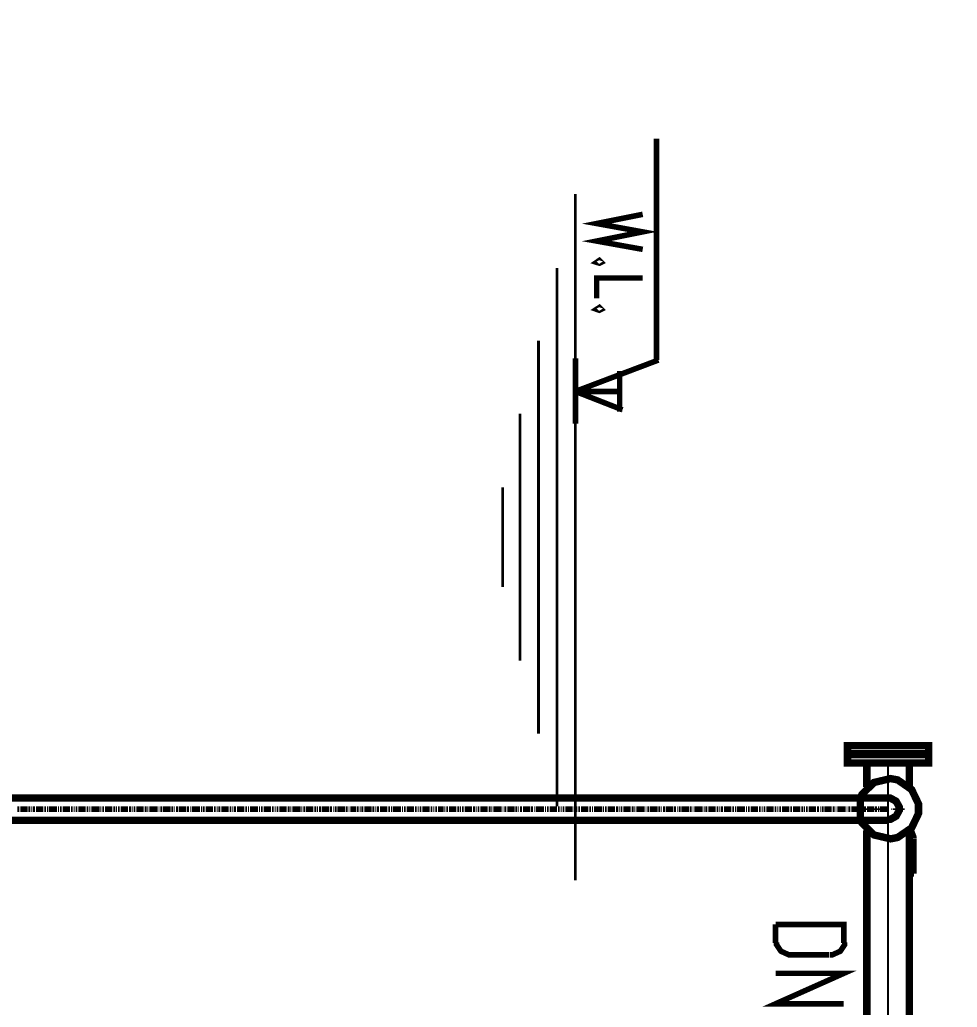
# Model space of a CAD drawing. Extents: x 0.4 to 11.4, y 0.4 to 16.2.
# Drawn here: x 7.78 to 9.474, y 10.358 to 12.143 of the extents above; entities that cross this region are included whole.
import ezdxf

# ---------------------------------------------------------------- set-up
doc = ezdxf.new("R2010")
doc.units = 0
doc.header["$MEASUREMENT"] = 0
doc.dimstyles.get("Standard").update_dxf_attribs({"dimtxt": 0.1, "dimasz": 0.1, "dimexe": 1.25, "dimexo": 0.625, "dimtad": 1, "dimtih": 1, "dimtxsty": 'Standard', "dimcen": 2.5, "dimazin": 3, "dimtfac": 1, "dimtmove": 0, "dimatfit": 3})

# ---------------------------------------------------------------- blocks, each defined once
blk = doc.blocks.new('_CLOSEDFILLED')
at = {"color": 0, "linetype": 'BYBLOCK'}
blk.add_solid([(-1, 0.164), (0, 0), (-1, -0.164)], dxfattribs=at)
blk = doc.blocks.new('*D6')
for p, q in [((9.5612, 12.8227), (10.5862, 12.8227)), ((10.5862, 9.3686), (10.5862, 12.7227)), ((10.5862, 5.3145), (10.5862, 8.6686)), ((8.8378, 5.2145), (10.5862, 5.2145))]:
    blk.add_line(p, q)
at = {"layer": 'Defpoints'}
for p in [(9.5612, 12.8227), (8.8378, 5.2145), (10.5862, 5.2145)]:
    blk.add_point(p, dxfattribs=at)
at = {"xscale": 0.1, "yscale": 0.1}
for p, rotation in [((10.5862, 12.8227), 90), ((10.5862, 5.2145), 270)]:
    blk.add_blockref('_CLOSEDFILLED', p, dxfattribs=dict(at, rotation=rotation))
at = {"insert": (10.5862, 9.0186), "char_height": 0.1, "attachment_point": 5, "rotation": 270}
blk.add_mtext('7500 mm', dxfattribs=at)

msp = doc.modelspace()

# ---------------------------------------------------------------- linework, layer by layer
at = {"color": 0}
for points, const_width in [([(8.9311, 11.9278), (8.9311, 11.5278)], 0.01), ([(8.78444, 11.8278), (8.78444, 10.5878)], 0.005), ([(8.90608, 11.7911), (8.82275, 11.7745), (8.90608, 11.7594), (8.82275, 11.7428), (8.90608, 11.7278)], 0.01), ([(8.75108, 11.6944), (8.75108, 10.7211)], 0.005), ([(8.90608, 11.6761), (8.82275, 11.6761), (8.82275, 11.6394)], 0.01), ([(8.71778, 11.5628), (8.71778, 10.8528)], 0.005), ([(8.78444, 11.4128), (8.78444, 11.5311)], 0.01), ([(8.93446, 11.5278), (8.78444, 11.4711)], 0.01), ([(8.86442, 11.5078), (8.86442, 11.4345)], 0.01), ([(8.86947, 11.4378), (8.78444, 11.4711)], 0.01), ([(8.78444, 11.4711), (8.86947, 11.4711)], 0.01), ([(8.68446, 11.4311), (8.68446, 10.9844)], 0.005), ([(8.65278, 11.2978), (8.65278, 11.1178)], 0.005), ([(9.31108, 10.7561), (9.31108, 10.7994)], 0.01333), ([(9.34944, 8.81446), (9.34944, 10.7994)], 0.00333), ([(9.38781, 10.7561), (9.38781, 10.7994)], 0.01333), ([(9.29986, 10.6972), (9.30225, 10.6911), (9.32411, 10.6695), (9.354, 10.6625), (9.36035, 10.6637), (9.36675, 10.665), (9.39204, 10.6824), (9.40446, 10.7083), (9.40446, 10.717), (9.40446, 10.7256), (9.39204, 10.7515), (9.36675, 10.769), (9.36035, 10.7702), (9.354, 10.7714), (9.32411, 10.7644), (9.30225, 10.7428), (9.29986, 10.7368)], 0.01333), ([(9.34944, 10.7361), (9.34944, 10.7378), (9.34944, 10.7394), (9.34944, 10.7411), (9.34944, 10.7428), (9.34944, 10.7445)], 0.00333), ([(9.29943, 10.6961), (9.29943, 10.7361)], 0.01333), ([(9.34944, 10.7361), (9.29943, 10.7361)], 0.01333), ([(9.35026, 10.6977), (9.35368, 10.6977), (9.36387, 10.7034), (9.36947, 10.7136), (9.36947, 10.717), (9.36947, 10.7204), (9.36387, 10.7305), (9.35368, 10.7361), (9.35026, 10.7361)], 0.01333), ([(9.34944, 10.7328), (9.34944, 10.7344)], 0.00333), ([(9.34944, 10.7211), (9.34944, 10.7228), (9.34944, 10.7244), (9.34944, 10.7261), (9.34944, 10.7278), (9.34944, 10.7294)], 0.00333), ([(9.29943, 10.7161), (9.30111, 10.7161), (9.30279, 10.7161), (9.30447, 10.7161), (9.3061, 10.7161)], 0.00333), ([(9.30778, 10.7161), (9.30946, 10.7161), (9.31108, 10.7161)], 0.00333), ([(9.31278, 10.7161), (9.31446, 10.7161), (9.31614, 10.7161), (9.31776, 10.7161), (9.31944, 10.7161), (9.32112, 10.7161)], 0.00333), ([(9.32275, 10.7161), (9.32443, 10.7161), (9.32611, 10.7161)], 0.00333), ([(9.32781, 10.7161), (9.32943, 10.7161), (9.33111, 10.7161), (9.33279, 10.7161), (9.33442, 10.7161), (9.3361, 10.7161)], 0.00333), ([(9.33946, 10.7161), (9.3411, 10.7161)], 0.00333), ([(9.34278, 10.7161), (9.34446, 10.7161), (9.34614, 10.7161), (9.34776, 10.7161), (9.34944, 10.7161), (9.35113, 10.7161)], 0.00333), ([(9.34944, 10.7178), (9.34944, 10.7195)], 0.00333), ([(9.34944, 10.7061), (9.34944, 10.7078), (9.34944, 10.7094), (9.34944, 10.7111), (9.34944, 10.7128), (9.34944, 10.7145)], 0.00333), ([(9.35444, 10.7161), (9.35612, 10.7161)], 0.00333), ([(9.35781, 10.7161), (9.35943, 10.7161), (9.36111, 10.7161), (9.36279, 10.7161), (9.36442, 10.7161), (9.3661, 10.7161)], 0.00333), ([(9.36947, 10.7161), (9.3711, 10.7161)], 0.00333), ([(9.37278, 10.7161), (9.37446, 10.7161), (9.37608, 10.7161), (9.37776, 10.7161), (9.37944, 10.7161)], 0.00333), ([(9.34944, 10.6961), (9.29943, 10.6961)], 0.01333), ([(9.34944, 10.7011), (9.34944, 10.7028), (9.34944, 10.7044)], 0.00333), ([(9.34944, 10.6911), (9.34944, 10.6928), (9.34944, 10.6944), (9.34944, 10.6961), (9.34944, 10.6977), (9.34944, 10.6994)], 0.00333), ([(9.34944, 10.6878), (9.34944, 10.6895)], 0.00333), ([(9.31108, 9.92947), (9.31108, 10.6778)], 0.01333), ([(9.38781, 9.92947), (9.38781, 10.6778)], 0.01333), ([(9.39111, 10.6644), (9.38781, 10.6728), (9.39279, 10.6744), (9.39611, 10.6661)], 0.01), ([(9.38781, 10.6778), (9.38943, 10.6728)], 0.01), ([(9.39111, 10.6811), (9.39279, 10.6728)], 0.01), ([(9.39111, 10.6636), (9.39111, 10.6641), (9.3909, 10.6654), (9.39085, 10.6655)], 0.01), ([(9.39111, 10.5994), (9.39111, 10.6628)], 0.01), ([(9.39611, 10.6636), (9.39611, 10.6644), (9.39578, 10.6666), (9.39567, 10.6668)], 0.01), ([(9.39611, 10.5994), (9.39611, 10.6628)], 0.01), ([(9.39111, 10.5994), (9.39611, 10.5994)], 0.01), ([(9.14611, 10.5078), (9.14611, 10.4744)], 0.01), ([(9.26942, 10.4744), (9.26942, 10.5078), (9.16613, 10.5078), (9.14611, 10.5078)], 0.01), ([(9.14779, 10.4753), (9.14779, 10.4713), (9.15588, 10.4594), (9.17046, 10.4528), (9.17529, 10.4528)], 0.01), ([(9.2436, 10.4528), (9.24849, 10.4528), (9.26307, 10.4594), (9.27111, 10.4713), (9.27111, 10.4753)], 0.01), ([(9.17443, 10.4528), (9.24278, 10.4528)], 0.01), ([(9.14611, 10.4194), (9.26942, 10.4194), (9.14611, 10.3644), (9.26942, 10.3644)], 0.01)]:
    msp.add_lwpolyline(points, dxfattribs=dict(at, const_width=const_width))
for points, const_width in [([(8.83111, 11.7044), (8.82781, 11.7078), (8.82275, 11.7044), (8.82781, 11.7028), (8.83111, 11.7044)], 0.01), ([(8.83111, 11.6195), (8.82781, 11.6228), (8.82275, 11.6195), (8.82781, 11.6178), (8.83111, 11.6195)], 0.01), ([(9.42279, 10.8161), (9.42279, 10.8311), (9.2761, 10.8311), (9.2761, 10.8161), (9.42279, 10.8161)], 0.01333), ([(9.42279, 10.7994), (9.42279, 10.8145), (9.2761, 10.8145), (9.2761, 10.7994), (9.42279, 10.7994)], 0.01333), ([(9.38781, 10.7994), (9.31108, 10.7994), (9.38781, 10.7994)], 0.01333), ([(9.34944, 10.7461), (9.34944, 10.7461)], 0.00333), ([(9.34944, 10.7311), (9.34944, 10.7311)], 0.00333), ([(9.33778, 10.7161), (9.33778, 10.7161)], 0.00333), ([(9.34944, 10.7161), (9.34944, 10.7161)], 0.00333), ([(9.35275, 10.7161), (9.35275, 10.7161)], 0.00333), ([(9.36778, 10.7161), (9.36778, 10.7161)], 0.00333)]:
    msp.add_lwpolyline(points, close=True, dxfattribs=dict(at, const_width=const_width))
at = {"color": 142}
for points, const_width in [([(9.29943, 10.7361), (7.12446, 10.7361)], 0.01333), ([(7.7761, 10.7161), (7.77778, 10.7161), (7.77946, 10.7161)], 0.01), ([(7.78108, 10.7161), (7.78276, 10.7161), (7.78444, 10.7161), (7.78614, 10.7161)], 0.01), ([(7.78614, 10.7161), (7.78776, 10.7161), (7.78944, 10.7161), (7.79113, 10.7161), (7.79275, 10.7161)], 0.01), ([(7.79275, 10.7161), (7.79443, 10.7161)], 0.01), ([(7.79611, 10.7161), (7.79779, 10.7161), (7.79943, 10.7161)], 0.01), ([(7.80111, 10.7161), (7.80279, 10.7161)], 0.01), ([(7.80447, 10.7161), (7.8061, 10.7161), (7.80778, 10.7161)], 0.01), ([(7.80946, 10.7161), (7.81108, 10.7161), (7.81278, 10.7161), (7.81446, 10.7161)], 0.01), ([(7.81446, 10.7161), (7.81614, 10.7161), (7.81776, 10.7161), (7.81944, 10.7161), (7.82112, 10.7161)], 0.01), ([(7.82112, 10.7161), (7.82275, 10.7161)], 0.01), ([(7.82443, 10.7161), (7.82611, 10.7161), (7.82781, 10.7161)], 0.01), ([(7.82943, 10.7161), (7.83111, 10.7161)], 0.01), ([(7.83279, 10.7161), (7.83442, 10.7161), (7.8361, 10.7161), (7.83778, 10.7161)], 0.01), ([(7.83778, 10.7161), (7.83946, 10.7161), (7.8411, 10.7161), (7.84278, 10.7161), (7.84446, 10.7161)], 0.01), ([(7.84446, 10.7161), (7.84614, 10.7161), (7.84776, 10.7161)], 0.01), ([(7.84944, 10.7161), (7.85113, 10.7161)], 0.01), ([(7.85275, 10.7161), (7.85444, 10.7161), (7.85612, 10.7161)], 0.01), ([(7.85781, 10.7161), (7.85943, 10.7161), (7.86111, 10.7161), (7.86279, 10.7161)], 0.01), ([(7.86279, 10.7161), (7.86442, 10.7161), (7.8661, 10.7161), (7.86778, 10.7161), (7.86947, 10.7161)], 0.01), ([(7.86947, 10.7161), (7.8711, 10.7161)], 0.01), ([(7.87278, 10.7161), (7.87446, 10.7161), (7.87608, 10.7161)], 0.01), ([(7.87776, 10.7161), (7.87944, 10.7161)], 0.01), ([(7.88112, 10.7161), (7.88276, 10.7161), (7.88444, 10.7161)], 0.01), ([(7.88613, 10.7161), (7.88781, 10.7161), (7.88943, 10.7161), (7.89111, 10.7161)], 0.01), ([(7.89111, 10.7161), (7.89279, 10.7161), (7.89442, 10.7161), (7.89611, 10.7161), (7.89779, 10.7161)], 0.01), ([(7.89779, 10.7161), (7.89947, 10.7161)], 0.01), ([(7.9011, 10.7161), (7.90278, 10.7161), (7.90446, 10.7161)], 0.01), ([(7.90608, 10.7161), (7.90776, 10.7161)], 0.01), ([(7.90944, 10.7161), (7.91114, 10.7161), (7.91276, 10.7161), (7.91444, 10.7161)], 0.01), ([(7.91444, 10.7161), (7.91613, 10.7161), (7.91775, 10.7161), (7.91943, 10.7161), (7.92111, 10.7161)], 0.01), ([(7.92111, 10.7161), (7.92279, 10.7161), (7.92443, 10.7161)], 0.01), ([(7.92611, 10.7161), (7.92779, 10.7161)], 0.01), ([(7.92947, 10.7161), (7.9311, 10.7161), (7.93278, 10.7161)], 0.01), ([(7.93446, 10.7161), (7.93608, 10.7161), (7.93778, 10.7161), (7.93946, 10.7161)], 0.01), ([(7.93946, 10.7161), (7.94114, 10.7161), (7.94276, 10.7161), (7.94444, 10.7161), (7.94612, 10.7161)], 0.01), ([(7.94612, 10.7161), (7.94775, 10.7161)], 0.01), ([(7.94943, 10.7161), (7.95111, 10.7161), (7.95281, 10.7161)], 0.01), ([(7.95443, 10.7161), (7.95611, 10.7161)], 0.01), ([(7.95779, 10.7161), (7.95942, 10.7161), (7.9611, 10.7161)], 0.01), ([(7.96278, 10.7161), (7.96446, 10.7161), (7.9661, 10.7161), (7.96778, 10.7161)], 0.01), ([(7.96778, 10.7161), (7.96946, 10.7161), (7.97114, 10.7161), (7.97276, 10.7161), (7.97444, 10.7161)], 0.01), ([(7.97444, 10.7161), (7.97613, 10.7161)], 0.01), ([(7.97775, 10.7161), (7.97944, 10.7161), (7.98112, 10.7161)], 0.01), ([(7.98281, 10.7161), (7.98443, 10.7161)], 0.01), ([(7.98611, 10.7161), (7.98779, 10.7161), (7.98942, 10.7161)], 0.01), ([(7.9911, 10.7161), (7.99278, 10.7161), (7.99447, 10.7161), (7.9961, 10.7161)], 0.01), ([(7.9961, 10.7161), (7.99778, 10.7161), (7.99946, 10.7161), (8.00108, 10.7161), (8.00276, 10.7161)], 0.01), ([(8.00276, 10.7161), (8.00444, 10.7161)], 0.01), ([(8.00612, 10.7161), (8.00776, 10.7161), (8.00944, 10.7161)], 0.01), ([(8.01113, 10.7161), (8.01281, 10.7161)], 0.01), ([(8.01443, 10.7161), (8.01611, 10.7161), (8.01779, 10.7161), (8.01942, 10.7161)], 0.01), ([(8.01942, 10.7161), (8.02111, 10.7161), (8.02279, 10.7161), (8.02447, 10.7161), (8.0261, 10.7161)], 0.01), ([(8.0261, 10.7161), (8.02778, 10.7161), (8.02946, 10.7161)], 0.01), ([(8.03108, 10.7161), (8.03276, 10.7161)], 0.01), ([(8.03444, 10.7161), (8.03614, 10.7161), (8.03776, 10.7161)], 0.01), ([(8.03944, 10.7161), (8.04113, 10.7161), (8.04275, 10.7161), (8.04443, 10.7161)], 0.01), ([(8.04443, 10.7161), (8.04611, 10.7161), (8.04779, 10.7161), (8.04943, 10.7161), (8.05111, 10.7161)], 0.01), ([(8.05111, 10.7161), (8.05279, 10.7161)], 0.01), ([(8.05447, 10.7161), (8.0561, 10.7161), (8.05778, 10.7161)], 0.01), ([(8.05946, 10.7161), (8.06108, 10.7161)], 0.01), ([(8.06278, 10.7161), (8.06446, 10.7161), (8.06614, 10.7161)], 0.01), ([(8.06776, 10.7161), (8.06944, 10.7161), (8.07112, 10.7161), (8.07275, 10.7161)], 0.01), ([(8.07275, 10.7161), (8.07443, 10.7161), (8.07611, 10.7161), (8.07781, 10.7161), (8.07943, 10.7161)], 0.01), ([(8.07943, 10.7161), (8.08111, 10.7161)], 0.01), ([(8.08279, 10.7161), (8.08442, 10.7161), (8.0861, 10.7161)], 0.01), ([(8.08778, 10.7161), (8.08946, 10.7161)], 0.01), ([(8.0911, 10.7161), (8.09278, 10.7161), (8.09446, 10.7161), (8.09614, 10.7161)], 0.01), ([(8.09614, 10.7161), (8.09776, 10.7161), (8.09944, 10.7161), (8.10113, 10.7161), (8.10275, 10.7161)], 0.01), ([(8.10275, 10.7161), (8.10444, 10.7161), (8.10612, 10.7161)], 0.01), ([(8.10781, 10.7161), (8.10943, 10.7161)], 0.01), ([(8.11111, 10.7161), (8.11279, 10.7161), (8.11442, 10.7161)], 0.01), ([(8.1161, 10.7161), (8.11778, 10.7161), (8.11947, 10.7161), (8.1211, 10.7161)], 0.01), ([(8.1211, 10.7161), (8.12278, 10.7161), (8.12446, 10.7161), (8.12608, 10.7161), (8.12776, 10.7161)], 0.01), ([(8.12776, 10.7161), (8.12944, 10.7161)], 0.01), ([(8.13112, 10.7161), (8.13276, 10.7161), (8.13444, 10.7161)], 0.01), ([(8.13613, 10.7161), (8.13781, 10.7161)], 0.01), ([(8.13943, 10.7161), (8.14111, 10.7161), (8.14279, 10.7161)], 0.01), ([(8.14442, 10.7161), (8.14611, 10.7161), (8.14779, 10.7161), (8.14947, 10.7161)], 0.01), ([(8.14947, 10.7161), (8.1511, 10.7161), (8.15278, 10.7161), (8.15446, 10.7161), (8.15608, 10.7161)], 0.01), ([(8.15608, 10.7161), (8.15776, 10.7161)], 0.01), ([(8.15944, 10.7161), (8.16114, 10.7161), (8.16276, 10.7161)], 0.01), ([(8.16444, 10.7161), (8.16613, 10.7161)], 0.01), ([(8.16775, 10.7161), (8.16943, 10.7161), (8.17111, 10.7161)], 0.01), ([(8.17279, 10.7161), (8.17443, 10.7161), (8.17611, 10.7161), (8.17779, 10.7161)], 0.01), ([(8.17779, 10.7161), (8.17947, 10.7161), (8.1811, 10.7161), (8.18278, 10.7161), (8.18446, 10.7161)], 0.01), ([(8.18446, 10.7161), (8.18608, 10.7161)], 0.01), ([(8.18778, 10.7161), (8.18946, 10.7161), (8.19114, 10.7161)], 0.01), ([(8.19276, 10.7161), (8.19444, 10.7161)], 0.01), ([(8.19612, 10.7161), (8.19775, 10.7161), (8.19943, 10.7161), (8.20111, 10.7161)], 0.01), ([(8.20111, 10.7161), (8.20281, 10.7161), (8.20443, 10.7161), (8.20611, 10.7161), (8.20779, 10.7161)], 0.01), ([(8.20779, 10.7161), (8.20942, 10.7161), (8.2111, 10.7161)], 0.01), ([(8.21278, 10.7161), (8.21446, 10.7161)], 0.01), ([(8.2161, 10.7161), (8.21778, 10.7161), (8.21946, 10.7161)], 0.01), ([(8.22114, 10.7161), (8.22276, 10.7161), (8.22444, 10.7161), (8.22613, 10.7161)], 0.01), ([(8.22613, 10.7161), (8.22775, 10.7161), (8.22944, 10.7161), (8.23112, 10.7161), (8.23281, 10.7161)], 0.01), ([(8.23281, 10.7161), (8.23443, 10.7161)], 0.01), ([(8.23611, 10.7161), (8.23779, 10.7161), (8.23942, 10.7161)], 0.01), ([(8.2411, 10.7161), (8.24278, 10.7161)], 0.01), ([(8.24447, 10.7161), (8.2461, 10.7161), (8.24778, 10.7161)], 0.01), ([(8.24946, 10.7161), (8.25108, 10.7161), (8.25276, 10.7161), (8.25444, 10.7161)], 0.01), ([(8.25444, 10.7161), (8.25612, 10.7161), (8.25776, 10.7161), (8.25944, 10.7161), (8.26113, 10.7161)], 0.01), ([(8.26113, 10.7161), (8.26281, 10.7161)], 0.01), ([(8.26443, 10.7161), (8.26611, 10.7161), (8.26779, 10.7161)], 0.01), ([(8.26942, 10.7161), (8.27111, 10.7161)], 0.01), ([(8.27279, 10.7161), (8.27447, 10.7161), (8.2761, 10.7161), (8.27778, 10.7161)], 0.01), ([(8.27778, 10.7161), (8.27946, 10.7161), (8.28108, 10.7161), (8.28276, 10.7161), (8.28444, 10.7161)], 0.01), ([(8.28444, 10.7161), (8.28614, 10.7161), (8.28776, 10.7161)], 0.01), ([(8.28944, 10.7161), (8.29113, 10.7161)], 0.01), ([(8.29275, 10.7161), (8.29443, 10.7161), (8.29611, 10.7161)], 0.01), ([(8.29779, 10.7161), (8.29943, 10.7161), (8.30111, 10.7161), (8.30279, 10.7161)], 0.01), ([(8.30279, 10.7161), (8.30447, 10.7161), (8.3061, 10.7161), (8.30778, 10.7161), (8.30946, 10.7161)], 0.01), ([(8.30946, 10.7161), (8.31108, 10.7161)], 0.01), ([(8.31278, 10.7161), (8.31446, 10.7161), (8.31614, 10.7161)], 0.01), ([(8.31776, 10.7161), (8.31944, 10.7161)], 0.01), ([(8.32112, 10.7161), (8.32275, 10.7161), (8.32443, 10.7161)], 0.01), ([(8.32611, 10.7161), (8.32781, 10.7161), (8.32943, 10.7161), (8.33111, 10.7161)], 0.01), ([(8.33111, 10.7161), (8.33279, 10.7161), (8.33442, 10.7161), (8.3361, 10.7161), (8.33778, 10.7161)], 0.01), ([(8.33778, 10.7161), (8.33946, 10.7161)], 0.01), ([(8.3411, 10.7161), (8.34278, 10.7161), (8.34446, 10.7161)], 0.01), ([(8.34614, 10.7161), (8.34776, 10.7161)], 0.01), ([(8.34944, 10.7161), (8.35113, 10.7161), (8.35275, 10.7161)], 0.01), ([(8.35444, 10.7161), (8.35612, 10.7161), (8.35781, 10.7161), (8.35943, 10.7161)], 0.01), ([(8.35943, 10.7161), (8.36111, 10.7161), (8.36279, 10.7161), (8.36442, 10.7161), (8.3661, 10.7161)], 0.01), ([(8.3661, 10.7161), (8.36778, 10.7161)], 0.01), ([(8.36947, 10.7161), (8.3711, 10.7161), (8.37278, 10.7161)], 0.01), ([(8.37446, 10.7161), (8.37608, 10.7161)], 0.01), ([(8.37776, 10.7161), (8.37944, 10.7161), (8.38112, 10.7161), (8.38276, 10.7161)], 0.01), ([(8.38276, 10.7161), (8.38444, 10.7161), (8.38613, 10.7161), (8.38781, 10.7161)], 0.01), ([(8.38943, 10.7161), (8.39111, 10.7161), (8.39279, 10.7161)], 0.01), ([(8.39442, 10.7161), (8.39611, 10.7161)], 0.01), ([(8.39779, 10.7161), (8.39947, 10.7161), (8.4011, 10.7161)], 0.01), ([(8.40278, 10.7161), (8.40446, 10.7161), (8.40608, 10.7161), (8.40776, 10.7161)], 0.01), ([(8.40776, 10.7161), (8.40944, 10.7161), (8.41114, 10.7161), (8.41276, 10.7161), (8.41444, 10.7161)], 0.01), ([(8.41444, 10.7161), (8.41613, 10.7161)], 0.01), ([(8.41775, 10.7161), (8.41943, 10.7161), (8.42111, 10.7161)], 0.01), ([(8.42279, 10.7161), (8.42443, 10.7161)], 0.01), ([(8.42611, 10.7161), (8.42779, 10.7161), (8.42947, 10.7161)], 0.01), ([(8.4311, 10.7161), (8.43278, 10.7161), (8.43446, 10.7161), (8.43608, 10.7161)], 0.01), ([(8.43608, 10.7161), (8.43778, 10.7161), (8.43946, 10.7161), (8.44114, 10.7161), (8.44276, 10.7161)], 0.01), ([(8.44276, 10.7161), (8.44444, 10.7161)], 0.01), ([(8.44612, 10.7161), (8.44775, 10.7161), (8.44943, 10.7161)], 0.01), ([(8.45111, 10.7161), (8.45281, 10.7161)], 0.01), ([(8.45443, 10.7161), (8.45611, 10.7161), (8.45779, 10.7161), (8.45942, 10.7161)], 0.01), ([(8.45942, 10.7161), (8.4611, 10.7161), (8.46278, 10.7161), (8.46446, 10.7161), (8.4661, 10.7161)], 0.01), ([(8.4661, 10.7161), (8.46778, 10.7161), (8.46946, 10.7161)], 0.01), ([(8.47114, 10.7161), (8.47276, 10.7161)], 0.01), ([(8.47444, 10.7161), (8.47613, 10.7161), (8.47775, 10.7161)], 0.01), ([(8.47944, 10.7161), (8.48112, 10.7161), (8.48281, 10.7161), (8.48443, 10.7161)], 0.01), ([(8.48443, 10.7161), (8.48611, 10.7161), (8.48779, 10.7161), (8.48942, 10.7161), (8.4911, 10.7161)], 0.01), ([(8.4911, 10.7161), (8.49278, 10.7161)], 0.01), ([(8.49447, 10.7161), (8.4961, 10.7161), (8.49778, 10.7161)], 0.01), ([(8.49946, 10.7161), (8.50108, 10.7161)], 0.01), ([(8.50276, 10.7161), (8.50444, 10.7161), (8.50612, 10.7161)], 0.01), ([(8.50776, 10.7161), (8.50944, 10.7161), (8.51113, 10.7161), (8.51281, 10.7161)], 0.01), ([(8.51281, 10.7161), (8.51443, 10.7161), (8.51611, 10.7161), (8.51779, 10.7161), (8.51942, 10.7161)], 0.01), ([(8.51942, 10.7161), (8.52111, 10.7161)], 0.01), ([(8.52279, 10.7161), (8.52447, 10.7161), (8.5261, 10.7161)], 0.01), ([(8.52778, 10.7161), (8.52946, 10.7161)], 0.01), ([(8.53108, 10.7161), (8.53276, 10.7161), (8.53444, 10.7161)], 0.01), ([(8.53614, 10.7161), (8.53776, 10.7161), (8.53944, 10.7161), (8.54113, 10.7161)], 0.01), ([(8.54113, 10.7161), (8.54275, 10.7161), (8.54443, 10.7161), (8.54611, 10.7161)], 0.01), ([(8.54779, 10.7161), (8.54943, 10.7161)], 0.01), ([(8.55111, 10.7161), (8.55279, 10.7161), (8.55447, 10.7161)], 0.01), ([(8.5561, 10.7161), (8.55778, 10.7161), (8.55946, 10.7161), (8.56108, 10.7161)], 0.01), ([(8.56108, 10.7161), (8.56278, 10.7161), (8.56446, 10.7161), (8.56614, 10.7161), (8.56776, 10.7161)], 0.01), ([(8.56776, 10.7161), (8.56944, 10.7161)], 0.01), ([(8.57112, 10.7161), (8.57275, 10.7161), (8.57443, 10.7161)], 0.01), ([(8.57611, 10.7161), (8.57781, 10.7161)], 0.01), ([(8.57943, 10.7161), (8.58111, 10.7161), (8.58279, 10.7161)], 0.01), ([(8.58442, 10.7161), (8.5861, 10.7161), (8.58778, 10.7161), (8.58946, 10.7161)], 0.01), ([(8.58946, 10.7161), (8.5911, 10.7161), (8.59278, 10.7161), (8.59446, 10.7161), (8.59614, 10.7161)], 0.01), ([(8.59614, 10.7161), (8.59776, 10.7161)], 0.01), ([(8.59944, 10.7161), (8.60113, 10.7161), (8.60275, 10.7161)], 0.01), ([(8.60444, 10.7161), (8.60612, 10.7161)], 0.01), ([(8.60781, 10.7161), (8.60943, 10.7161), (8.61111, 10.7161)], 0.01), ([(8.61279, 10.7161), (8.61442, 10.7161), (8.6161, 10.7161), (8.61778, 10.7161)], 0.01), ([(8.61778, 10.7161), (8.61947, 10.7161), (8.6211, 10.7161), (8.62278, 10.7161), (8.62446, 10.7161)], 0.01), ([(8.62446, 10.7161), (8.62608, 10.7161)], 0.01), ([(8.62776, 10.7161), (8.62944, 10.7161), (8.63112, 10.7161)], 0.01), ([(8.63276, 10.7161), (8.63444, 10.7161)], 0.01), ([(8.63613, 10.7161), (8.63781, 10.7161), (8.63943, 10.7161), (8.64111, 10.7161)], 0.01), ([(8.64111, 10.7161), (8.64279, 10.7161), (8.64442, 10.7161), (8.64611, 10.7161), (8.64779, 10.7161)], 0.01), ([(8.64779, 10.7161), (8.64947, 10.7161), (8.6511, 10.7161)], 0.01), ([(8.65278, 10.7161), (8.65446, 10.7161)], 0.01), ([(8.65608, 10.7161), (8.65776, 10.7161), (8.65944, 10.7161)], 0.01), ([(8.66114, 10.7161), (8.66276, 10.7161), (8.66444, 10.7161), (8.66613, 10.7161)], 0.01), ([(8.66613, 10.7161), (8.66775, 10.7161), (8.66943, 10.7161), (8.67111, 10.7161), (8.67279, 10.7161)], 0.01), ([(8.67279, 10.7161), (8.67443, 10.7161)], 0.01), ([(8.67611, 10.7161), (8.67779, 10.7161), (8.67947, 10.7161)], 0.01), ([(8.6811, 10.7161), (8.68278, 10.7161)], 0.01), ([(8.68446, 10.7161), (8.68608, 10.7161), (8.68778, 10.7161)], 0.01), ([(8.68946, 10.7161), (8.69114, 10.7161), (8.69276, 10.7161), (8.69444, 10.7161)], 0.01), ([(8.69444, 10.7161), (8.69612, 10.7161), (8.69775, 10.7161), (8.69943, 10.7161), (8.70111, 10.7161)], 0.01), ([(8.70111, 10.7161), (8.70281, 10.7161)], 0.01), ([(8.70443, 10.7161), (8.70611, 10.7161), (8.70779, 10.7161)], 0.01), ([(8.70942, 10.7161), (8.7111, 10.7161)], 0.01), ([(8.71278, 10.7161), (8.71446, 10.7161), (8.7161, 10.7161), (8.71778, 10.7161)], 0.01), ([(8.71778, 10.7161), (8.71946, 10.7161), (8.72114, 10.7161), (8.72276, 10.7161), (8.72444, 10.7161)], 0.01), ([(8.72444, 10.7161), (8.72613, 10.7161), (8.72775, 10.7161)], 0.01), ([(8.72944, 10.7161), (8.73112, 10.7161)], 0.01), ([(8.73281, 10.7161), (8.73443, 10.7161), (8.73611, 10.7161)], 0.01), ([(8.73779, 10.7161), (8.73942, 10.7161), (8.7411, 10.7161), (8.74278, 10.7161)], 0.01), ([(8.74278, 10.7161), (8.74447, 10.7161), (8.7461, 10.7161), (8.74778, 10.7161), (8.74946, 10.7161)], 0.01), ([(8.74946, 10.7161), (8.75108, 10.7161)], 0.01), ([(8.75276, 10.7161), (8.75444, 10.7161), (8.75612, 10.7161)], 0.01), ([(8.75776, 10.7161), (8.75944, 10.7161)], 0.01), ([(8.76113, 10.7161), (8.76281, 10.7161), (8.76443, 10.7161)], 0.01), ([(8.76611, 10.7161), (8.76779, 10.7161), (8.76942, 10.7161), (8.77111, 10.7161)], 0.01), ([(8.77111, 10.7161), (8.77279, 10.7161), (8.77447, 10.7161), (8.7761, 10.7161), (8.77778, 10.7161)], 0.01), ([(8.77778, 10.7161), (8.77946, 10.7161)], 0.01), ([(8.78108, 10.7161), (8.78276, 10.7161), (8.78444, 10.7161)], 0.01), ([(8.78614, 10.7161), (8.78776, 10.7161)], 0.01), ([(8.78944, 10.7161), (8.79113, 10.7161), (8.79275, 10.7161)], 0.01), ([(8.79443, 10.7161), (8.79611, 10.7161), (8.79779, 10.7161), (8.79943, 10.7161)], 0.01), ([(8.79943, 10.7161), (8.80111, 10.7161), (8.80279, 10.7161), (8.80447, 10.7161), (8.8061, 10.7161)], 0.01), ([(8.8061, 10.7161), (8.80778, 10.7161)], 0.01), ([(8.80946, 10.7161), (8.81108, 10.7161), (8.81278, 10.7161)], 0.01), ([(8.81446, 10.7161), (8.81614, 10.7161)], 0.01), ([(8.81776, 10.7161), (8.81944, 10.7161), (8.82112, 10.7161), (8.82275, 10.7161)], 0.01), ([(8.82275, 10.7161), (8.82443, 10.7161), (8.82611, 10.7161), (8.82781, 10.7161), (8.82943, 10.7161)], 0.01), ([(8.82943, 10.7161), (8.83111, 10.7161), (8.83279, 10.7161)], 0.01), ([(8.83442, 10.7161), (8.8361, 10.7161)], 0.01), ([(8.83778, 10.7161), (8.83946, 10.7161), (8.8411, 10.7161)], 0.01), ([(8.84278, 10.7161), (8.84446, 10.7161), (8.84614, 10.7161), (8.84776, 10.7161)], 0.01), ([(8.84776, 10.7161), (8.84944, 10.7161), (8.85113, 10.7161), (8.85275, 10.7161), (8.85444, 10.7161)], 0.01), ([(8.85444, 10.7161), (8.85612, 10.7161)], 0.01), ([(8.85781, 10.7161), (8.85943, 10.7161), (8.86111, 10.7161)], 0.01), ([(8.86279, 10.7161), (8.86442, 10.7161)], 0.01), ([(8.8661, 10.7161), (8.86778, 10.7161), (8.86947, 10.7161)], 0.01), ([(8.8711, 10.7161), (8.87278, 10.7161), (8.87446, 10.7161), (8.87608, 10.7161)], 0.01), ([(8.87608, 10.7161), (8.87776, 10.7161), (8.87944, 10.7161), (8.88112, 10.7161), (8.88276, 10.7161)], 0.01), ([(8.88276, 10.7161), (8.88444, 10.7161)], 0.01), ([(8.88613, 10.7161), (8.88781, 10.7161), (8.88943, 10.7161)], 0.01), ([(8.89111, 10.7161), (8.89279, 10.7161)], 0.01), ([(8.89442, 10.7161), (8.89611, 10.7161), (8.89779, 10.7161), (8.89947, 10.7161)], 0.01), ([(8.89947, 10.7161), (8.9011, 10.7161), (8.90278, 10.7161), (8.90446, 10.7161), (8.90608, 10.7161)], 0.01), ([(8.90608, 10.7161), (8.90776, 10.7161), (8.90944, 10.7161)], 0.01), ([(8.91114, 10.7161), (8.91276, 10.7161)], 0.01), ([(8.91444, 10.7161), (8.91613, 10.7161), (8.91775, 10.7161)], 0.01), ([(8.91943, 10.7161), (8.92111, 10.7161), (8.92279, 10.7161), (8.92443, 10.7161)], 0.01), ([(8.92443, 10.7161), (8.92611, 10.7161), (8.92779, 10.7161), (8.92947, 10.7161), (8.9311, 10.7161)], 0.01), ([(8.9311, 10.7161), (8.93278, 10.7161)], 0.01), ([(8.93446, 10.7161), (8.93608, 10.7161), (8.93778, 10.7161)], 0.01), ([(8.93946, 10.7161), (8.94114, 10.7161)], 0.01), ([(8.94276, 10.7161), (8.94444, 10.7161), (8.94612, 10.7161)], 0.01), ([(8.94775, 10.7161), (8.94943, 10.7161), (8.95111, 10.7161), (8.95281, 10.7161)], 0.01), ([(8.95281, 10.7161), (8.95443, 10.7161), (8.95611, 10.7161), (8.95779, 10.7161), (8.95942, 10.7161)], 0.01), ([(8.95942, 10.7161), (8.9611, 10.7161)], 0.01), ([(8.96278, 10.7161), (8.96446, 10.7161), (8.9661, 10.7161)], 0.01), ([(8.96778, 10.7161), (8.96946, 10.7161)], 0.01), ([(8.97114, 10.7161), (8.97276, 10.7161), (8.97444, 10.7161)], 0.01), ([(8.97613, 10.7161), (8.97775, 10.7161), (8.97944, 10.7161), (8.98112, 10.7161)], 0.01), ([(8.98112, 10.7161), (8.98281, 10.7161), (8.98443, 10.7161), (8.98611, 10.7161), (8.98779, 10.7161)], 0.01), ([(8.98779, 10.7161), (8.98942, 10.7161)], 0.01), ([(8.9911, 10.7161), (8.99278, 10.7161), (8.99447, 10.7161)], 0.01), ([(8.9961, 10.7161), (8.99778, 10.7161)], 0.01), ([(8.99946, 10.7161), (9.00108, 10.7161), (9.00276, 10.7161), (9.00444, 10.7161)], 0.01), ([(9.00444, 10.7161), (9.00612, 10.7161), (9.00776, 10.7161), (9.00944, 10.7161), (9.01113, 10.7161)], 0.01), ([(9.01113, 10.7161), (9.01281, 10.7161), (9.01443, 10.7161)], 0.01), ([(9.01611, 10.7161), (9.01779, 10.7161)], 0.01), ([(9.01942, 10.7161), (9.02111, 10.7161), (9.02279, 10.7161)], 0.01), ([(9.02447, 10.7161), (9.0261, 10.7161), (9.02778, 10.7161), (9.02946, 10.7161)], 0.01), ([(9.02946, 10.7161), (9.03108, 10.7161), (9.03276, 10.7161), (9.03444, 10.7161), (9.03614, 10.7161)], 0.01), ([(9.03614, 10.7161), (9.03776, 10.7161)], 0.01), ([(9.03944, 10.7161), (9.04113, 10.7161), (9.04275, 10.7161)], 0.01), ([(9.04443, 10.7161), (9.04611, 10.7161)], 0.01), ([(9.04779, 10.7161), (9.04943, 10.7161), (9.05111, 10.7161)], 0.01), ([(9.05279, 10.7161), (9.05447, 10.7161), (9.0561, 10.7161), (9.05778, 10.7161)], 0.01), ([(9.05778, 10.7161), (9.05946, 10.7161), (9.06108, 10.7161), (9.06278, 10.7161), (9.06446, 10.7161)], 0.01), ([(9.06446, 10.7161), (9.06614, 10.7161)], 0.01), ([(9.06776, 10.7161), (9.06944, 10.7161), (9.07112, 10.7161)], 0.01), ([(9.07275, 10.7161), (9.07443, 10.7161)], 0.01), ([(9.07611, 10.7161), (9.07781, 10.7161), (9.07943, 10.7161), (9.08111, 10.7161)], 0.01), ([(9.08111, 10.7161), (9.08279, 10.7161), (9.08442, 10.7161), (9.0861, 10.7161), (9.08778, 10.7161)], 0.01), ([(9.08778, 10.7161), (9.08946, 10.7161), (9.0911, 10.7161)], 0.01), ([(9.09278, 10.7161), (9.09446, 10.7161)], 0.01), ([(9.09614, 10.7161), (9.09776, 10.7161), (9.09944, 10.7161)], 0.01), ([(9.10113, 10.7161), (9.10275, 10.7161), (9.10444, 10.7161), (9.10612, 10.7161)], 0.01), ([(9.10612, 10.7161), (9.10781, 10.7161), (9.10943, 10.7161), (9.11111, 10.7161), (9.11279, 10.7161)], 0.01), ([(9.11279, 10.7161), (9.11442, 10.7161)], 0.01), ([(9.1161, 10.7161), (9.11778, 10.7161), (9.11947, 10.7161)], 0.01), ([(9.1211, 10.7161), (9.12278, 10.7161)], 0.01), ([(9.12446, 10.7161), (9.12608, 10.7161), (9.12776, 10.7161)], 0.01), ([(9.12944, 10.7161), (9.13112, 10.7161), (9.13276, 10.7161), (9.13444, 10.7161)], 0.01), ([(9.13444, 10.7161), (9.13613, 10.7161), (9.13781, 10.7161), (9.13943, 10.7161), (9.14111, 10.7161)], 0.01), ([(9.14111, 10.7161), (9.14279, 10.7161)], 0.01), ([(9.14442, 10.7161), (9.14611, 10.7161), (9.14779, 10.7161)], 0.01), ([(9.14947, 10.7161), (9.1511, 10.7161)], 0.01), ([(9.15278, 10.7161), (9.15446, 10.7161), (9.15608, 10.7161)], 0.01), ([(9.15776, 10.7161), (9.15944, 10.7161), (9.16114, 10.7161), (9.16276, 10.7161)], 0.01), ([(9.16276, 10.7161), (9.16444, 10.7161), (9.16613, 10.7161), (9.16775, 10.7161), (9.16943, 10.7161)], 0.01), ([(9.16943, 10.7161), (9.17111, 10.7161)], 0.01), ([(9.17279, 10.7161), (9.17443, 10.7161), (9.17611, 10.7161)], 0.01), ([(9.17779, 10.7161), (9.17947, 10.7161), (9.1811, 10.7161), (9.18278, 10.7161)], 0.01), ([(9.18278, 10.7161), (9.18446, 10.7161), (9.18608, 10.7161), (9.18778, 10.7161), (9.18946, 10.7161)], 0.01), ([(9.18946, 10.7161), (9.19114, 10.7161)], 0.01), ([(9.19276, 10.7161), (9.19444, 10.7161), (9.19612, 10.7161)], 0.01), ([(9.19775, 10.7161), (9.19943, 10.7161)], 0.01), ([(9.20111, 10.7161), (9.20281, 10.7161), (9.20443, 10.7161)], 0.01), ([(9.20611, 10.7161), (9.20779, 10.7161), (9.20942, 10.7161), (9.2111, 10.7161)], 0.01), ([(9.2111, 10.7161), (9.21278, 10.7161), (9.21446, 10.7161), (9.2161, 10.7161), (9.21778, 10.7161)], 0.01), ([(9.21778, 10.7161), (9.21946, 10.7161)], 0.01), ([(9.22114, 10.7161), (9.22276, 10.7161), (9.22444, 10.7161)], 0.01), ([(9.22613, 10.7161), (9.22775, 10.7161)], 0.01), ([(9.22944, 10.7161), (9.23112, 10.7161), (9.23281, 10.7161)], 0.01), ([(9.23443, 10.7161), (9.23611, 10.7161), (9.23779, 10.7161), (9.23942, 10.7161)], 0.01), ([(9.23942, 10.7161), (9.2411, 10.7161), (9.24278, 10.7161), (9.24447, 10.7161), (9.2461, 10.7161)], 0.01), ([(9.2461, 10.7161), (9.24778, 10.7161)], 0.01), ([(9.24946, 10.7161), (9.25108, 10.7161), (9.25276, 10.7161)], 0.01), ([(9.25444, 10.7161), (9.25612, 10.7161)], 0.01), ([(9.25776, 10.7161), (9.25944, 10.7161), (9.26113, 10.7161), (9.26281, 10.7161)], 0.01), ([(9.26281, 10.7161), (9.26443, 10.7161), (9.26611, 10.7161), (9.26779, 10.7161), (9.26942, 10.7161)], 0.01), ([(9.26942, 10.7161), (9.27111, 10.7161), (9.27279, 10.7161)], 0.01), ([(9.27447, 10.7161), (9.2761, 10.7161)], 0.01), ([(9.27778, 10.7161), (9.27946, 10.7161), (9.28108, 10.7161)], 0.01), ([(9.28276, 10.7161), (9.28444, 10.7161), (9.28614, 10.7161), (9.28776, 10.7161)], 0.01), ([(9.28776, 10.7161), (9.28944, 10.7161), (9.29113, 10.7161), (9.29275, 10.7161), (9.29443, 10.7161)], 0.01), ([(9.29443, 10.7161), (9.29611, 10.7161)], 0.01), ([(9.29779, 10.7161), (9.29943, 10.7161), (9.30111, 10.7161)], 0.01), ([(9.30279, 10.7161), (9.30447, 10.7161)], 0.01), ([(9.3061, 10.7161), (9.30778, 10.7161), (9.30946, 10.7161)], 0.01), ([(9.31108, 10.7161), (9.31278, 10.7161), (9.31446, 10.7161), (9.31614, 10.7161)], 0.01), ([(9.31614, 10.7161), (9.31776, 10.7161), (9.31944, 10.7161), (9.32112, 10.7161), (9.32275, 10.7161)], 0.01), ([(9.32275, 10.7161), (9.32443, 10.7161)], 0.01), ([(9.32611, 10.7161), (9.32781, 10.7161), (9.32943, 10.7161)], 0.01), ([(9.33111, 10.7161), (9.33279, 10.7161)], 0.01), ([(9.33442, 10.7161), (9.3361, 10.7161), (9.33778, 10.7161), (9.33946, 10.7161)], 0.01), ([(9.33946, 10.7161), (9.3411, 10.7161), (9.34278, 10.7161), (9.34446, 10.7161), (9.34614, 10.7161)], 0.01), ([(9.34614, 10.7161), (9.34776, 10.7161), (9.34944, 10.7161)], 0.01), ([(9.29943, 10.6961), (7.12446, 10.6961)], 0.01333)]:
    msp.add_lwpolyline(points, dxfattribs=dict(at, const_width=const_width))
at = {"color": 142, "const_width": 0.01}
for points in [[(7.78614, 10.7161), (7.78614, 10.7161)], [(7.79275, 10.7161), (7.79275, 10.7161)], [(7.81446, 10.7161), (7.81446, 10.7161)], [(7.82112, 10.7161), (7.82112, 10.7161)], [(7.83778, 10.7161), (7.83778, 10.7161)], [(7.84446, 10.7161), (7.84446, 10.7161)], [(7.86279, 10.7161), (7.86279, 10.7161)], [(7.86947, 10.7161), (7.86947, 10.7161)], [(7.89111, 10.7161), (7.89111, 10.7161)], [(7.89779, 10.7161), (7.89779, 10.7161)], [(7.91444, 10.7161), (7.91444, 10.7161)], [(7.92111, 10.7161), (7.92111, 10.7161)], [(7.93946, 10.7161), (7.93946, 10.7161)], [(7.94612, 10.7161), (7.94612, 10.7161)], [(7.96778, 10.7161), (7.96778, 10.7161)], [(7.97444, 10.7161), (7.97444, 10.7161)], [(7.9961, 10.7161), (7.9961, 10.7161)], [(8.00276, 10.7161), (8.00276, 10.7161)], [(8.01942, 10.7161), (8.01942, 10.7161)], [(8.0261, 10.7161), (8.0261, 10.7161)], [(8.04443, 10.7161), (8.04443, 10.7161)], [(8.05111, 10.7161), (8.05111, 10.7161)], [(8.07275, 10.7161), (8.07275, 10.7161)], [(8.07943, 10.7161), (8.07943, 10.7161)], [(8.09614, 10.7161), (8.09614, 10.7161)], [(8.10275, 10.7161), (8.10275, 10.7161)], [(8.1211, 10.7161), (8.1211, 10.7161)], [(8.12776, 10.7161), (8.12776, 10.7161)], [(8.14947, 10.7161), (8.14947, 10.7161)], [(8.15608, 10.7161), (8.15608, 10.7161)], [(8.17779, 10.7161), (8.17779, 10.7161)], [(8.18446, 10.7161), (8.18446, 10.7161)], [(8.20111, 10.7161), (8.20111, 10.7161)], [(8.20779, 10.7161), (8.20779, 10.7161)], [(8.22613, 10.7161), (8.22613, 10.7161)], [(8.23281, 10.7161), (8.23281, 10.7161)], [(8.25444, 10.7161), (8.25444, 10.7161)], [(8.26113, 10.7161), (8.26113, 10.7161)], [(8.27778, 10.7161), (8.27778, 10.7161)], [(8.28444, 10.7161), (8.28444, 10.7161)], [(8.30279, 10.7161), (8.30279, 10.7161)], [(8.30946, 10.7161), (8.30946, 10.7161)], [(8.33111, 10.7161), (8.33111, 10.7161)], [(8.33778, 10.7161), (8.33778, 10.7161)], [(8.35943, 10.7161), (8.35943, 10.7161)], [(8.3661, 10.7161), (8.3661, 10.7161)], [(8.38276, 10.7161), (8.38276, 10.7161)], [(8.40776, 10.7161), (8.40776, 10.7161)], [(8.41444, 10.7161), (8.41444, 10.7161)], [(8.43608, 10.7161), (8.43608, 10.7161)], [(8.44276, 10.7161), (8.44276, 10.7161)], [(8.45942, 10.7161), (8.45942, 10.7161)], [(8.4661, 10.7161), (8.4661, 10.7161)], [(8.48443, 10.7161), (8.48443, 10.7161)], [(8.4911, 10.7161), (8.4911, 10.7161)], [(8.51281, 10.7161), (8.51281, 10.7161)], [(8.51942, 10.7161), (8.51942, 10.7161)], [(8.54113, 10.7161), (8.54113, 10.7161)], [(8.56108, 10.7161), (8.56108, 10.7161)], [(8.56776, 10.7161), (8.56776, 10.7161)], [(8.58946, 10.7161), (8.58946, 10.7161)], [(8.59614, 10.7161), (8.59614, 10.7161)], [(8.61778, 10.7161), (8.61778, 10.7161)], [(8.62446, 10.7161), (8.62446, 10.7161)], [(8.64111, 10.7161), (8.64111, 10.7161)], [(8.64779, 10.7161), (8.64779, 10.7161)], [(8.66613, 10.7161), (8.66613, 10.7161)], [(8.67279, 10.7161), (8.67279, 10.7161)], [(8.69444, 10.7161), (8.69444, 10.7161)], [(8.70111, 10.7161), (8.70111, 10.7161)], [(8.71778, 10.7161), (8.71778, 10.7161)], [(8.72444, 10.7161), (8.72444, 10.7161)], [(8.74278, 10.7161), (8.74278, 10.7161)], [(8.74946, 10.7161), (8.74946, 10.7161)], [(8.77111, 10.7161), (8.77111, 10.7161)], [(8.77778, 10.7161), (8.77778, 10.7161)], [(8.79943, 10.7161), (8.79943, 10.7161)], [(8.8061, 10.7161), (8.8061, 10.7161)], [(8.82275, 10.7161), (8.82275, 10.7161)], [(8.82943, 10.7161), (8.82943, 10.7161)], [(8.84776, 10.7161), (8.84776, 10.7161)], [(8.85444, 10.7161), (8.85444, 10.7161)], [(8.87608, 10.7161), (8.87608, 10.7161)], [(8.88276, 10.7161), (8.88276, 10.7161)], [(8.89947, 10.7161), (8.89947, 10.7161)], [(8.90608, 10.7161), (8.90608, 10.7161)], [(8.92443, 10.7161), (8.92443, 10.7161)], [(8.9311, 10.7161), (8.9311, 10.7161)], [(8.95281, 10.7161), (8.95281, 10.7161)], [(8.95942, 10.7161), (8.95942, 10.7161)], [(8.98112, 10.7161), (8.98112, 10.7161)], [(8.98779, 10.7161), (8.98779, 10.7161)], [(9.00444, 10.7161), (9.00444, 10.7161)], [(9.01113, 10.7161), (9.01113, 10.7161)], [(9.02946, 10.7161), (9.02946, 10.7161)], [(9.03614, 10.7161), (9.03614, 10.7161)], [(9.05778, 10.7161), (9.05778, 10.7161)], [(9.06446, 10.7161), (9.06446, 10.7161)], [(9.08111, 10.7161), (9.08111, 10.7161)], [(9.08778, 10.7161), (9.08778, 10.7161)], [(9.10612, 10.7161), (9.10612, 10.7161)], [(9.11279, 10.7161), (9.11279, 10.7161)], [(9.13444, 10.7161), (9.13444, 10.7161)], [(9.14111, 10.7161), (9.14111, 10.7161)], [(9.16276, 10.7161), (9.16276, 10.7161)], [(9.16943, 10.7161), (9.16943, 10.7161)], [(9.18278, 10.7161), (9.18278, 10.7161)], [(9.18946, 10.7161), (9.18946, 10.7161)], [(9.2111, 10.7161), (9.2111, 10.7161)], [(9.21778, 10.7161), (9.21778, 10.7161)], [(9.23942, 10.7161), (9.23942, 10.7161)], [(9.2461, 10.7161), (9.2461, 10.7161)], [(9.26281, 10.7161), (9.26281, 10.7161)], [(9.26942, 10.7161), (9.26942, 10.7161)], [(9.28776, 10.7161), (9.28776, 10.7161)], [(9.29443, 10.7161), (9.29443, 10.7161)], [(9.31614, 10.7161), (9.31614, 10.7161)], [(9.32275, 10.7161), (9.32275, 10.7161)], [(9.33946, 10.7161), (9.33946, 10.7161)], [(9.34614, 10.7161), (9.34614, 10.7161)]]:
    msp.add_lwpolyline(points, close=True, dxfattribs=at)

# ---------------------------------------------------------------- dimensions: what is measured, and where the dimension line sits
at = {"linetype": 'Continuous'}
dim = msp.add_linear_dim(base=(10.58625, 5.21446), p1=(8.83778, 5.21446), p2=(9.56116, 12.8227), angle=90, text='7500 mm', dimstyle='Standard', dxfattribs=at)
dim.commit()
dim.dimension.update_dxf_attribs({"geometry": '*D6', "text_midpoint": (10.58625, 9.01858), "text_rotation": 270})

doc.saveas('drawing.dxf')
